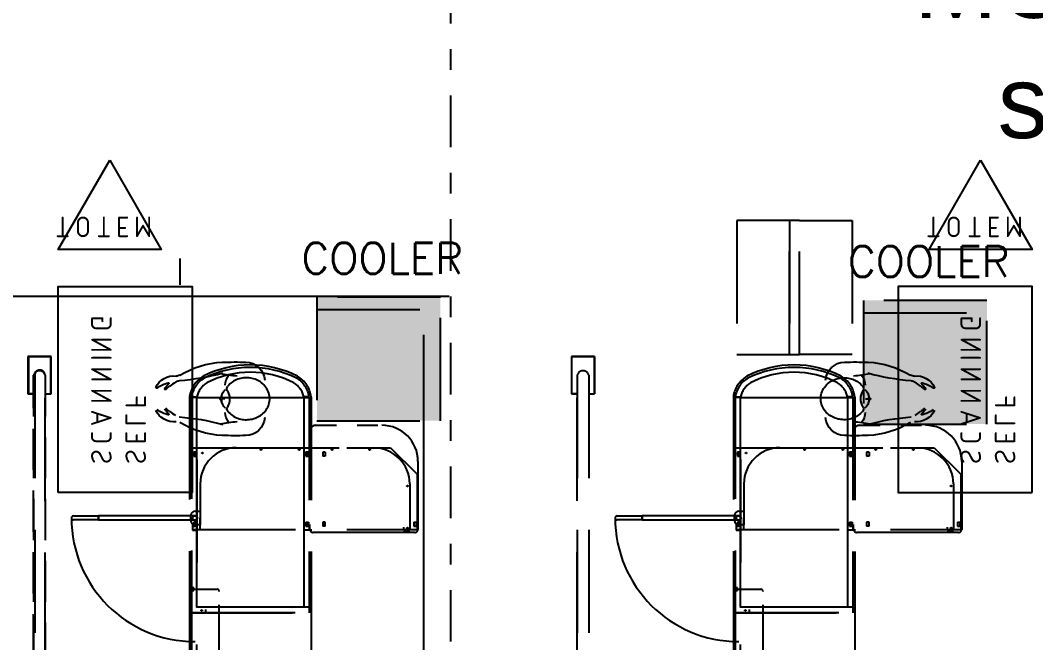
# Model space of a CAD drawing. Header units: millimetres. Extents: x 340 to 1003762, y 22 to 362022.
# Drawn here: x 402.061 to 406.991, y 45.548 to 48.568 of the extents above; entities that cross this region are included whole.
import ezdxf
from ezdxf.enums import TextEntityAlignment as Align
from ezdxf.xclip import XClip

# ---------------------------------------------------------------- set-up
doc = ezdxf.new("R2010")
doc.units = ezdxf.units.MM
doc.header["$XCLIPFRAME"] = 0
for name, pattern in [('LSBB_P_002 - PLANTA 1° NIVEL SALA DE VENTAS$0$000_ALTILLO PROPUESTA$0$HIDDEN', [0.375, 0.25, -0.125]), ('LSBB_P_002 - PLANTA 1° NIVEL SALA DE VENTAS$0$DASHDOT2', [0.5, 0.25, -0.125, 0, -0.125]), ('LSBB_P_002 - PLANTA 1° NIVEL SALA DE VENTAS$0$DASHED', [0.75, 0.5, -0.25]), ('LSBB_P_002 - PLANTA 1° NIVEL SALA DE VENTAS$0$HIDDEN2', [0.1875, 0.125, -0.0625])]:
    doc.linetypes.add(name, pattern=pattern)
for name, color, linetype in [('LSBB_P_002 - PLANTA 1° NIVEL SALA DE VENTAS$0$A-CHECKOUTS', 6, 'Continuous'), ('LSBB_P_002 - PLANTA 1° NIVEL SALA DE VENTAS$0$A-DEMOLICIONES', 30, 'LSBB_P_002 - PLANTA 1° NIVEL SALA DE VENTAS$0$DASHED'), ('LSBB_P_002 - PLANTA 1° NIVEL SALA DE VENTAS$0$A-Textos', 2, 'Continuous'), ('LSBB_P_002 - PLANTA 1° NIVEL SALA DE VENTAS$0$COTAS 125', 2, 'Continuous'), ('LSBB_P_002 - PLANTA 1° NIVEL SALA DE VENTAS$0$EJES', 8, 'LSBB_P_002 - PLANTA 1° NIVEL SALA DE VENTAS$0$DASHDOT2'), ('LSBB_P_002 - PLANTA 1° NIVEL SALA DE VENTAS$0$HATCH LIQUIDOS', 65, 'Continuous'), ('LSBB_P_002 - PLANTA 1° NIVEL SALA DE VENTAS$0$L-COTAS SV', 8, 'Continuous'), ('XREF', 7, 'Continuous')]:
    doc.layers.add(name, color=color, linetype=linetype)
doc.styles.add('LSBB_P_002 - PLANTA 1° NIVEL SALA DE VENTAS$0$1208_Planta Primer Nivel$0$1409_Plate_1$0$1404_Sala de Ventas$0$Estilo1', font='arial.ttf', dxfattribs={"height": 0.24})
doc.styles.add('LSBB_P_002 - PLANTA 1° NIVEL SALA DE VENTAS$0$ARQ', font='arial.ttf')
doc.styles.add('LSBB_P_002 - PLANTA 1° NIVEL SALA DE VENTAS$0$ROMANS', font='romans')
doc.styles.add('LSBB_P_002 - PLANTA 1° NIVEL SALA DE VENTAS$0$YUDICAD_ROMANS', font='romans.shx')
doc.dimstyles.new('LSBB_P_002 - PLANTA 1° NIVEL SALA DE VENTAS$0$DIMENSION-125', dxfattribs={"dimscale": 125, "dimtxt": 0.0015, "dimasz": 0.0015, "dimexe": 0.001, "dimexo": 0.0005, "dimgap": 0.0005, "dimtad": 1, "dimdec": 0, "dimlfac": 100, "dimzin": 0, "dimdsep": 46, "dimtxsty": 'LSBB_P_002 - PLANTA 1° NIVEL SALA DE VENTAS$0$ROMANS', "dimcen": 0.004, "dimclrd": 4, "dimclre": 8, "dimclrt": 3, "dimadec": 0, "dimazin": 0, "dimtfac": 1, "dimtdec": 0, "dimtix": 1, "dimtofl": 0, "dimtmove": 2, "dimatfit": 3, "dimfxl": 0, "dimtolj": 1, "dimtzin": 0, "dimarcsym": 0})

# ---------------------------------------------------------------- blocks, each defined once
blk = doc.blocks.new('*D528')
at = {"layer": 'LSBB_P_002 - PLANTA 1° NIVEL SALA DE VENTAS$0$COTAS 125', "color": 8, "linetype": 'Continuous', "lineweight": -2, "transparency": 16777216}
for p, q in [((817.1368, 262.0489, 0), (819.4321, 262.0489, 0)), ((817.3554, 257.2189, 0), (819.4321, 257.2189, 0))]:
    blk.add_line(p, q, dxfattribs=at)
at = {"layer": 'LSBB_P_002 - PLANTA 1° NIVEL SALA DE VENTAS$0$COTAS 125', "linetype": 'Continuous', "lineweight": -2, "transparency": 16777216}
blk.add_line((819.3071, 261.8614, 0), (819.3071, 257.4064, 0), dxfattribs=at)
at = {"layer": 'LSBB_P_002 - PLANTA 1° NIVEL SALA DE VENTAS$0$COTAS 125', "transparency": 16777216}
for points in [[(819.2759, 261.8614, 0), (819.3384, 261.8614, 0), (819.3071, 262.0489, 0)], [(819.2759, 257.4064, 0), (819.3384, 257.4064, 0), (819.3071, 257.2189, 0)]]:
    blk.add_solid(points, dxfattribs=at)
at = {"layer": 'LSBB_P_002 - PLANTA 1° NIVEL SALA DE VENTAS$0$COTAS 125', "color": 2, "transparency": 16777216, "insert": (819.1509, 259.6339, 0), "char_height": 0.1875, "attachment_point": 5, "rotation": 90, "style": 'LSBB_P_002 - PLANTA 1° NIVEL SALA DE VENTAS$0$ROMANS'}
blk.add_mtext('\\A1;483', dxfattribs=at)
blk = doc.blocks.new('LSBB_P_002 - PLANTA 1° NIVEL SALA DE VENTAS$0$self scanning (16.03.2016)')
at = {"layer": 'LSBB_P_002 - PLANTA 1° NIVEL SALA DE VENTAS$0$A-CHECKOUTS'}
for p, q in [((5824.42, 1258.98), (5822.84, 1258.99)), ((6135.57, 1258.98), (6137.14, 1258.99))]:
    blk.add_line(p, q, dxfattribs=at)
for points in [[(5743.59, 1304.45), (5743.59, 1204.45), (5808.59, 1204.45), (5808.59, 1304.45), (5743.59, 1304.45)], [(6216.39, 1304.45), (6216.39, 1204.45), (6151.39, 1204.45), (6151.39, 1304.45), (6216.39, 1304.45)], [(5825.83, 1264.97), (5825.91, 1265.07), (5826.42, 1265.64), (5826.97, 1266.16), (5827.54, 1266.64), (5828.15, 1267.08), (5828.78, 1267.47), (5829.42, 1267.82), (5830.09, 1268.13), (5830.76, 1268.39), (5831.45, 1268.61), (5832.14, 1268.79), (5832.85, 1268.93), (5833.55, 1269.03), (5834.26, 1269.09), (5834.97, 1269.1), (5835.68, 1269.08), (5836.39, 1269.02), (5837.09, 1268.91), (5837.79, 1268.77), (5838.49, 1268.58), (5839.17, 1268.35), (5839.84, 1268.09), (5840.5, 1267.77), (5841.15, 1267.42), (5841.77, 1267.02), (5842.37, 1266.58), (5842.95, 1266.09), (5843.49, 1265.56), (5844, 1264.99), (5844.46, 1264.38), (5844.88, 1263.73), (5845.25, 1263.05), (5845.57, 1262.34), (5845.83, 1261.6), (5846.02, 1260.84), (5846.16, 1260.06), (5846.22, 1259.28), (5846.22, 1258.49), (5846.14, 1257.7), (5846.01, 1256.93), (5845.8, 1256.17), (5845.54, 1255.43), (5845.22, 1254.72), (5844.84, 1254.04), (5844.41, 1253.4), (5843.94, 1252.79), (5843.43, 1252.23), (5842.88, 1251.7), (5842.3, 1251.22), (5841.7, 1250.78), (5841.07, 1250.39), (5840.42, 1250.04), (5839.76, 1249.73), (5839.09, 1249.47), (5838.4, 1249.25), (5837.7, 1249.07), (5837, 1248.93), (5836.3, 1248.83), (5835.59, 1248.78), (5834.88, 1248.76), (5834.17, 1248.78), (5833.46, 1248.85), (5832.76, 1248.95), (5832.06, 1249.1), (5831.36, 1249.28), (5830.68, 1249.51), (5830, 1249.78), (5829.34, 1250.09), (5828.7, 1250.45), (5828.08, 1250.84), (5827.48, 1251.29), (5826.9, 1251.77), (5826.36, 1252.3), (5825.85, 1252.87), (5825.77, 1252.97)], [(6134.16, 1264.97), (6134.07, 1265.07), (6133.56, 1265.64), (6133.02, 1266.16), (6132.44, 1266.64), (6131.83, 1267.08), (6131.2, 1267.47), (6130.56, 1267.82), (6129.9, 1268.13), (6129.22, 1268.39), (6128.53, 1268.61), (6127.84, 1268.79), (6127.14, 1268.93), (6126.43, 1269.03), (6125.72, 1269.09), (6125.01, 1269.1), (6124.3, 1269.08), (6123.59, 1269.02), (6122.89, 1268.91), (6122.19, 1268.77), (6121.5, 1268.58), (6120.81, 1268.35), (6120.14, 1268.09), (6119.48, 1267.77), (6118.83, 1267.42), (6118.21, 1267.02), (6117.61, 1266.58), (6117.04, 1266.09), (6116.49, 1265.56), (6115.99, 1264.99), (6115.52, 1264.38), (6115.1, 1263.73), (6114.73, 1263.05), (6114.41, 1262.34), (6114.15, 1261.6), (6113.96, 1260.84), (6113.83, 1260.06), (6113.76, 1259.28), (6113.77, 1258.49), (6113.84, 1257.7), (6113.98, 1256.93), (6114.18, 1256.17), (6114.44, 1255.43), (6114.77, 1254.72), (6115.14, 1254.04), (6115.57, 1253.4), (6116.04, 1252.79), (6116.55, 1252.23), (6117.1, 1251.7), (6117.68, 1251.22), (6118.28, 1250.78), (6118.91, 1250.39), (6119.56, 1250.04), (6120.22, 1249.73), (6120.9, 1249.47), (6121.58, 1249.25), (6122.28, 1249.07), (6122.98, 1248.93), (6123.68, 1248.83), (6124.39, 1248.78), (6125.1, 1248.76), (6125.81, 1248.78), (6126.52, 1248.85), (6127.23, 1248.95), (6127.93, 1249.1), (6128.62, 1249.28), (6129.3, 1249.51), (6129.98, 1249.78), (6130.64, 1250.09), (6131.28, 1250.45), (6131.9, 1250.84), (6132.51, 1251.29), (6133.08, 1251.77), (6133.62, 1252.3), (6134.13, 1252.87), (6134.21, 1252.97)], [(5823.24, 1258.38), (5823.22, 1258.38), (5823.15, 1258.39), (5823.07, 1258.4), (5822.98, 1258.42), (5822.89, 1258.44), (5822.78, 1258.47), (5822.67, 1258.5), (5822.54, 1258.54), (5822.41, 1258.6), (5822.28, 1258.67), (5822.17, 1258.76), (5822.09, 1258.87), (5822.06, 1258.99), (5822.09, 1259.11), (5822.17, 1259.21), (5822.28, 1259.3), (5822.41, 1259.38), (5822.55, 1259.43), (5822.67, 1259.47), (5822.79, 1259.51), (5822.89, 1259.53), (5822.99, 1259.55), (5823.08, 1259.57), (5823.15, 1259.58), (5823.23, 1259.59), (5823.24, 1259.59)], [(6136.74, 1258.38), (6136.76, 1258.38), (6136.83, 1258.39), (6136.91, 1258.4), (6137, 1258.42), (6137.09, 1258.44), (6137.2, 1258.47), (6137.31, 1258.5), (6137.44, 1258.54), (6137.57, 1258.6), (6137.7, 1258.67), (6137.81, 1258.76), (6137.9, 1258.87), (6137.92, 1258.99), (6137.89, 1259.11), (6137.81, 1259.21), (6137.7, 1259.3), (6137.57, 1259.38), (6137.44, 1259.43), (6137.31, 1259.47), (6137.19, 1259.51), (6137.09, 1259.53), (6136.99, 1259.55), (6136.91, 1259.57), (6136.83, 1259.58), (6136.76, 1259.59), (6136.74, 1259.59)]]:
    blk.add_lwpolyline(points, dxfattribs=at)
at = {"layer": 'LSBB_P_002 - PLANTA 1° NIVEL SALA DE VENTAS$0$A-CHECKOUTS', "elevation": 0}
for points in [[(5768.59, 1143.22), (5793.59, 1186.52), (5743.59, 1186.52)], [(6191.39, 1143.22), (6216.39, 1186.52), (6166.39, 1186.52)]]:
    blk.add_lwpolyline(points, close=True, dxfattribs=at)
at = {"layer": 'LSBB_P_002 - PLANTA 1° NIVEL SALA DE VENTAS$0$A-CHECKOUTS'}
for centre, radius, start, end in [((5825.56, 1232.25), 44.59, 93.0249, 121.0117), ((5829.54, 1083.14), 193.73, 88.4941, 91.8724), ((5834.38, 1267.32), 9.49, 4.2153, 88.4942), ((6125.6, 1267.32), 9.49, 91.5058, 175.7847), ((6130.44, 1083.14), 193.73, 88.1276, 91.5059), ((6134.42, 1232.25), 44.59, 58.9883, 86.9751), ((5799.6, 1260.66), 9.47, 83.1316, 155.6768), ((5792.46, 1387.14), 119.83, 274.732, 284.9621), ((5839.15, 1365.97), 96.38, 259.9205, 264.7611), ((5832.28, 1265.6), 7.6, 140.3906, 180.257), ((6120.83, 1365.97), 96.38, 275.2389, 280.0795), ((6127.7, 1265.6), 7.6, 359.743, 39.6094), ((6167.53, 1387.14), 119.83, 255.0379, 265.268), ((6160.38, 1260.66), 9.47, 24.3232, 96.8684), ((5799.46, 1254.44), 12.51, 101.5225, 128.6344), ((5801.77, 1260.52), 7.29, 128.7872, 152.3666), ((5803.09, 1256.56), 10.12, 121.9176, 136.2315), ((5797.02, 1266.42), 0.285, 308.7871, 100.2583), ((5780.64, 1292.6), 32.33, 301.917, 307.7188), ((5829.03, 1258.72), 6.36, 131.3062, 173.0681), ((5827.13, 1263.87), 1.7, 139.9558, 210.0802), ((5818.73, 1259), 8.01, 329.4063, 30.0797), ((6141.25, 1259), 8.01, 149.9203, 210.5937), ((6132.85, 1263.87), 1.7, 329.9198, 40.0442), ((6130.95, 1258.72), 6.36, 6.9319, 48.6938), ((6179.34, 1292.6), 32.33, 232.2812, 238.083), ((6156.89, 1256.56), 10.12, 43.7685, 58.0824), ((6162.96, 1266.42), 0.285, 79.7417, 231.2129), ((6158.21, 1260.52), 7.29, 27.6334, 51.2128), ((6160.52, 1254.44), 12.51, 51.3656, 78.4775), ((5829.03, 1259.2), 6.36, 186.4178, 228.1798), ((6130.95, 1259.2), 6.36, 311.8202, 353.5822), ((5791.39, 1253.41), 0.42, 52.9442, 180.9653), ((5799.6, 1257.31), 9.47, 204.3232, 276.8684), ((5799.46, 1263.52), 12.51, 231.3656, 258.4775), ((5795.55, 1254.23), 0.289, 35.5292, 215.5304), ((5801.77, 1257.45), 7.29, 207.6334, 231.2128), ((5803.09, 1261.4), 10.12, 223.7685, 238.0824), ((5780.64, 1225.36), 32.33, 52.2812, 58.083), ((5832.28, 1252.37), 7.6, 179.743, 219.6094), ((5827.09, 1254.06), 1.7, 149.4058, 219.5302), ((6127.7, 1252.37), 7.6, 320.3906, 0.257), ((6132.89, 1254.06), 1.7, 320.4698, 30.5942), ((6160.38, 1257.31), 9.47, 263.1316, 335.6768), ((6179.34, 1225.36), 32.33, 121.917, 127.7188), ((6156.89, 1261.4), 10.12, 301.9176, 316.2315), ((6158.21, 1257.45), 7.29, 308.7872, 332.3666), ((6160.52, 1263.52), 12.51, 281.5225, 308.6344), ((6164.44, 1254.23), 0.289, 324.4696, 144.4708), ((6168.59, 1253.41), 0.42, 359.0347, 127.0558), ((5797.02, 1251.54), 0.285, 259.7417, 51.2129), ((5802.32, 1253.17), 2.92, 229.6219, 270.4245), ((5801.09, 1245), 2.92, 58.9881, 96.8684), ((5792.46, 1130.83), 119.83, 75.0379, 85.268), ((5825.56, 1285.72), 44.59, 238.9883, 266.9751), ((5839.15, 1151.99), 96.38, 95.2389, 100.0795), ((5834.38, 1250.65), 9.49, 271.5058, 355.7847), ((6125.6, 1250.65), 9.49, 184.2153, 268.4942), ((6120.83, 1151.99), 96.38, 79.9205, 84.7611), ((6167.53, 1130.83), 119.83, 94.732, 104.9621), ((6134.42, 1285.72), 44.59, 273.0249, 301.0117), ((6158.89, 1245), 2.92, 83.1316, 121.0119), ((6157.66, 1253.17), 2.92, 269.5755, 310.3781), ((6162.96, 1251.54), 0.285, 128.7871, 280.2583), ((5829.54, 1434.82), 193.73, 268.1276, 271.5059), ((6130.44, 1434.82), 193.73, 268.4941, 271.8724)]:
    blk.add_arc(centre, radius, start, end, dxfattribs=at)
at = {"layer": 'LSBB_P_002 - PLANTA 1° NIVEL SALA DE VENTAS$0$A-CHECKOUTS', "char_height": 10, "width": 435.7686, "style": 'LSBB_P_002 - PLANTA 1° NIVEL SALA DE VENTAS$0$1208_Planta Primer Nivel$0$1409_Plate_1$0$1404_Sala de Ventas$0$Estilo1'}
for s, insert, attachment_point, rotation in [('{\\Fisocp3|c0;\\T1.35;SELF\\PSCANNING}', (5759.46, 1290.57), 7, 269.999), ('{\\Fisocp3|c0;\\T1.35;SELF\\PSCANNING}', (6181.58, 1290.57), 7, 269.999), ('{\\Fisocp3|c0;\\T1.35;TOTEM}', (5792.21, 1170.49), 9, 0.001), ('{\\Fisocp3|c0;\\T1.35;TOTEM}', (6215.01, 1170.49), 9, 0.001)]:
    blk.add_mtext(s, dxfattribs=dict(at, insert=insert, attachment_point=attachment_point, rotation=rotation))
blk = doc.blocks.new('LSBB_P_002 - PLANTA 1° NIVEL SALA DE VENTAS$0$DEMOL')
at = {"layer": 'LSBB_P_002 - PLANTA 1° NIVEL SALA DE VENTAS$0$A-DEMOLICIONES'}
for p, q in [((1020.8285, 262.4167), (1020.8285, 261.7667)), ((1021.0839, 262.4167), (1020.8285, 262.4167)), ((1021.0839, 261.7667), (1021.0839, 262.4167)), ((1021.1339, 262.4167), (1021.0839, 262.4167)), ((1021.0839, 262.4167), (1021.0839, 261.7667)), ((1021.1339, 261.7667), (1021.1339, 262.4167)), ((1021.1339, 261.7667), (1021.1339, 262.4167)), ((1021.1339, 262.4167), (1021.3893, 262.4167)), ((1021.3893, 262.4167), (1021.3893, 261.7667)), ((1019.3899, 262.0442), (1018.7899, 262.0442)), ((1018.7899, 262.0442), (1018.7899, 261.4442)), ((1019.3899, 261.4442), (1019.3899, 262.0442)), ((1022.0433, 262.0287), (1021.4433, 262.0287)), ((1021.4433, 262.0287), (1021.4433, 261.4287)), ((1022.0433, 261.4287), (1022.0433, 262.0287)), ((1018.7899, 261.9846), (1019.3899, 261.9846)), ((1021.4433, 261.9691), (1022.0433, 261.9691)), ((1017.3901, 261.7556), (1017.3901, 261.5756)), ((1017.5001, 261.7556), (1017.3901, 261.7556)), ((1017.3901, 261.7556), (1017.3901, 261.5756)), ((1017.5001, 261.7556), (1017.3901, 261.7556)), ((1017.5001, 261.5756), (1017.5001, 261.7556)), ((1017.5001, 261.5756), (1017.5001, 261.7556)), ((1020.0264, 261.7556), (1020.1377, 261.7556)), ((1020.0264, 261.7556), (1020.0264, 261.5748)), ((1020.0264, 261.7556), (1020.0264, 261.5748)), ((1020.1377, 261.7556), (1020.0264, 261.7556)), ((1020.1377, 261.7556), (1020.1377, 261.5748)), ((1020.1377, 261.5748), (1020.1377, 261.7556)), ((1020.8285, 261.7667), (1021.0839, 261.7667)), ((1021.0839, 261.7667), (1021.1339, 261.7667)), ((1021.3893, 261.7667), (1021.1339, 261.7667)), ((1017.4201, 261.6656), (1017.4201, 257.3056)), ((1017.4201, 261.6656), (1017.4201, 257.3056)), ((1017.4701, 257.3046), (1017.4701, 261.6656)), ((1017.4701, 257.3046), (1017.4701, 261.6656)), ((1020.0542, 257.3061), (1020.0542, 261.6652)), ((1020.0542, 261.6652), (1020.0542, 257.3061)), ((1020.1099, 261.6652), (1020.1099, 257.3061)), ((1020.1099, 261.6652), (1020.1099, 257.3061)), ((1017.3901, 261.5756), (1017.4201, 261.5756)), ((1017.3901, 261.5756), (1017.4201, 261.5756)), ((1017.4701, 261.5756), (1017.5001, 261.5756)), ((1017.4701, 261.5756), (1017.5001, 261.5756)), ((1018.1722, 261.5616), (1018.1722, 260.513)), ((1018.1817, 261.5651), (1018.1817, 259.993)), ((1018.1917, 261.5593), (1018.1817, 261.5593)), ((1018.1817, 261.557), (1018.1817, 261.5593)), ((1018.1917, 261.5593), (1018.1817, 261.5593)), ((1018.1917, 261.558), (1018.1817, 261.558)), ((1018.2077, 261.557), (1018.1817, 261.557)), ((1018.2077, 261.557), (1018.1817, 261.557)), ((1018.1822, 261.5603), (1018.2072, 261.5603)), ((1018.1917, 261.5593), (1018.1917, 261.5603)), ((1018.1917, 261.5593), (1018.1917, 261.558)), ((1018.7262, 261.557), (1018.7522, 261.557)), ((1018.7517, 261.5603), (1018.7267, 261.5603)), ((1018.7422, 261.5593), (1018.7422, 261.5603)), ((1018.7422, 261.5593), (1018.7522, 261.5593)), ((1018.7422, 261.5593), (1018.7522, 261.5593)), ((1018.7422, 261.5593), (1018.7422, 261.558)), ((1018.7522, 261.5593), (1018.7422, 261.5593)), ((1018.7522, 261.5593), (1018.7422, 261.5593)), ((1018.7422, 261.558), (1018.7522, 261.558)), ((1018.7522, 261.5593), (1018.7522, 260.513)), ((1018.7622, 261.5593), (1018.7622, 260.513)), ((1020.0264, 261.5748), (1020.0542, 261.5748)), ((1020.0542, 261.5748), (1020.0264, 261.5748)), ((1020.1099, 261.5748), (1020.1377, 261.5748)), ((1020.1099, 261.5748), (1020.1377, 261.5748)), ((1020.812, 261.5616), (1020.812, 260.513)), ((1020.8215, 261.5651), (1020.8215, 259.993)), ((1020.8315, 261.5593), (1020.8215, 261.5593)), ((1020.8215, 261.557), (1020.8215, 261.5593)), ((1020.8315, 261.5593), (1020.8215, 261.5593)), ((1020.8315, 261.558), (1020.8215, 261.558)), ((1020.8475, 261.557), (1020.8215, 261.557)), ((1020.8475, 261.557), (1020.8215, 261.557)), ((1020.822, 261.5603), (1020.847, 261.5603)), ((1020.8315, 261.5593), (1020.8315, 261.5603)), ((1020.8315, 261.5593), (1020.8315, 261.558)), ((1021.366, 261.557), (1021.392, 261.557)), ((1021.3915, 261.5603), (1021.3665, 261.5603)), ((1021.382, 261.5593), (1021.382, 261.5603)), ((1021.382, 261.5593), (1021.392, 261.5593)), ((1021.382, 261.5593), (1021.392, 261.5593)), ((1021.382, 261.5593), (1021.382, 261.558)), ((1021.392, 261.5593), (1021.382, 261.5593)), ((1021.392, 261.5593), (1021.382, 261.5593)), ((1021.382, 261.558), (1021.392, 261.558)), ((1021.392, 261.5593), (1021.392, 260.513)), ((1021.402, 261.5593), (1021.402, 260.513)), ((1018.7899, 261.4442), (1019.3899, 261.4442)), ((1021.4433, 261.4287), (1022.0433, 261.4287)), ((1018.1854, 261.3129), (1019.1481, 261.3134)), ((1018.3983, 261.3129), (1019.0659, 261.3129)), ((1019.1481, 261.3134), (1019.2764, 261.1851)), ((1020.8252, 261.3129), (1021.7879, 261.3134)), ((1021.0381, 261.3129), (1021.7057, 261.3129)), ((1021.7879, 261.3134), (1021.9162, 261.1851)), ((1018.1923, 261.2934), (1018.2043, 261.2934)), ((1018.1923, 261.2934), (1018.1923, 261.2734)), ((1018.1923, 261.2834), (1018.2043, 261.2834)), ((1018.1923, 261.2734), (1018.2043, 261.2734)), ((1018.1983, 261.2934), (1018.1983, 261.2734)), ((1018.2043, 261.2934), (1018.2043, 261.2734)), ((1018.2077, 261.2571), (1018.2077, 260.5392)), ((1018.7262, 261.2571), (1018.7262, 260.5392)), ((1018.7369, 261.2934), (1018.7489, 261.2934)), ((1018.7369, 261.2934), (1018.7369, 261.2734)), ((1018.7369, 261.2734), (1018.7489, 261.2734)), ((1018.7489, 261.2934), (1018.7489, 261.2734)), ((1018.8309, 261.2929), (1018.8189, 261.2929)), ((1018.8189, 261.2929), (1018.8189, 261.2729)), ((1018.8309, 261.2729), (1018.8189, 261.2729)), ((1018.8309, 261.2929), (1018.8309, 261.2729)), ((1019.2809, 261.2474), (1019.2809, 260.9174)), ((1020.8321, 261.2934), (1020.8441, 261.2934)), ((1020.8321, 261.2934), (1020.8321, 261.2734)), ((1020.8321, 261.2834), (1020.8441, 261.2834)), ((1020.8321, 261.2734), (1020.8441, 261.2734)), ((1020.8381, 261.2934), (1020.8381, 261.2734)), ((1020.8441, 261.2934), (1020.8441, 261.2734)), ((1020.8475, 261.2571), (1020.8475, 260.5392)), ((1021.366, 261.2571), (1021.366, 260.5392)), ((1021.3767, 261.2934), (1021.3887, 261.2934)), ((1021.3767, 261.2934), (1021.3767, 261.2734)), ((1021.3767, 261.2734), (1021.3887, 261.2734)), ((1021.3887, 261.2934), (1021.3887, 261.2734)), ((1021.4707, 261.2929), (1021.4587, 261.2929)), ((1021.4587, 261.2929), (1021.4587, 261.2729)), ((1021.4707, 261.2729), (1021.4587, 261.2729)), ((1021.4707, 261.2929), (1021.4707, 261.2729)), ((1021.9207, 261.2474), (1021.9207, 260.9174)), ((1019.2764, 261.1851), (1019.2764, 260.9124)), ((1021.9162, 261.1851), (1021.9162, 260.9124)), ((1019.2409, 261.1379), (1019.2409, 260.9129)), ((1021.8807, 261.1379), (1021.8807, 260.9129)), ((1018.1923, 260.9529), (1018.1923, 260.9329)), ((1018.2043, 260.9529), (1018.1923, 260.9529)), ((1018.2043, 260.9529), (1018.2043, 260.9329)), ((1018.7369, 260.9329), (1018.7369, 260.9529)), ((1018.7369, 260.9529), (1018.7489, 260.9529)), ((1018.7489, 260.9529), (1018.7489, 260.9329)), ((1018.8189, 260.9529), (1018.8189, 260.9329)), ((1018.8309, 260.9529), (1018.8189, 260.9529)), ((1018.8309, 260.9329), (1018.8309, 260.9529)), ((1019.2599, 260.9529), (1019.2599, 260.9329)), ((1019.2599, 260.9529), (1019.2719, 260.9529)), ((1019.2719, 260.9529), (1019.2719, 260.9329)), ((1020.8321, 260.9529), (1020.8321, 260.9329)), ((1020.8441, 260.9529), (1020.8321, 260.9529)), ((1020.8441, 260.9529), (1020.8441, 260.9329)), ((1021.3767, 260.9329), (1021.3767, 260.9529)), ((1021.3767, 260.9529), (1021.3887, 260.9529)), ((1021.3887, 260.9529), (1021.3887, 260.9329)), ((1021.4587, 260.9529), (1021.4587, 260.9329)), ((1021.4707, 260.9529), (1021.4587, 260.9529)), ((1021.4707, 260.9329), (1021.4707, 260.9529)), ((1021.8997, 260.9529), (1021.8997, 260.9329)), ((1021.8997, 260.9529), (1021.9117, 260.9529)), ((1021.9117, 260.9529), (1021.9117, 260.9329)), ((1018.1969, 260.9329), (1018.1854, 260.9329)), ((1018.1969, 260.9319), (1018.1854, 260.9319)), ((1018.1854, 260.9141), (1018.2091, 260.9141)), ((1018.1854, 260.9129), (1018.2114, 260.9129)), ((1018.1859, 260.9406), (1018.2114, 260.9406)), ((1018.1859, 260.9406), (1018.1859, 260.9141)), ((1018.1859, 260.9176), (1019.2809, 260.9171)), ((1018.2043, 260.9329), (1018.1923, 260.9329)), ((1018.2091, 260.9129), (1018.2091, 260.9141)), ((1018.7546, 260.9406), (1018.7299, 260.9406)), ((1018.7309, 260.9129), (1018.7309, 260.9141)), ((1018.7546, 260.9141), (1018.7309, 260.9141)), ((1018.7559, 260.9129), (1018.7309, 260.9129)), ((1018.7369, 260.9329), (1018.7489, 260.9329)), ((1018.7546, 260.9406), (1018.7546, 260.9141)), ((1018.7546, 260.9141), (1018.7546, 260.9391)), ((1018.7659, 260.9129), (1018.7559, 260.9129)), ((1019.2659, 260.9024), (1018.7709, 260.9024)), ((1018.8309, 260.9329), (1018.8189, 260.9329)), ((1019.2109, 260.9279), (1019.2109, 260.9129)), ((1019.2109, 260.9129), (1019.2409, 260.9129)), ((1019.2599, 260.9329), (1019.2719, 260.9329)), ((1020.8367, 260.9329), (1020.8252, 260.9329)), ((1020.8367, 260.9319), (1020.8252, 260.9319)), ((1020.8252, 260.9141), (1020.8489, 260.9141)), ((1020.8252, 260.9129), (1020.8512, 260.9129)), ((1020.8257, 260.9406), (1020.8512, 260.9406)), ((1020.8257, 260.9406), (1020.8257, 260.9141)), ((1020.8257, 260.9176), (1021.9207, 260.9171)), ((1020.8441, 260.9329), (1020.8321, 260.9329)), ((1020.8489, 260.9129), (1020.8489, 260.9141)), ((1021.3944, 260.9406), (1021.3697, 260.9406)), ((1021.3707, 260.9129), (1021.3707, 260.9141)), ((1021.3944, 260.9141), (1021.3707, 260.9141)), ((1021.3957, 260.9129), (1021.3707, 260.9129)), ((1021.3767, 260.9329), (1021.3887, 260.9329)), ((1021.3944, 260.9406), (1021.3944, 260.9141)), ((1021.3944, 260.9141), (1021.3944, 260.9391)), ((1021.4057, 260.9129), (1021.3957, 260.9129)), ((1021.9057, 260.9024), (1021.4107, 260.9024)), ((1021.4707, 260.9329), (1021.4587, 260.9329)), ((1021.8507, 260.9279), (1021.8507, 260.9129)), ((1021.8507, 260.9129), (1021.8807, 260.9129)), ((1021.8997, 260.9329), (1021.9117, 260.9329)), ((1018.1817, 260.633), (1018.1817, 260.6215)), ((1018.1932, 260.633), (1018.1817, 260.633)), ((1018.1932, 260.632), (1018.1817, 260.632)), ((1018.1817, 260.6215), (1018.1932, 260.6215)), ((1018.1913, 260.6265), (1018.3063, 260.6265)), ((1018.1932, 260.6215), (1018.1932, 260.633)), ((1018.1932, 260.6215), (1018.1932, 260.633)), ((1018.3163, 260.0507), (1018.3163, 260.6165)), ((1020.8215, 260.633), (1020.8215, 260.6215)), ((1020.833, 260.633), (1020.8215, 260.633)), ((1020.833, 260.632), (1020.8215, 260.632)), ((1020.8215, 260.6215), (1020.833, 260.6215)), ((1020.8311, 260.6265), (1020.9461, 260.6265)), ((1020.833, 260.6215), (1020.833, 260.633)), ((1020.833, 260.6215), (1020.833, 260.633)), ((1020.9561, 260.0507), (1020.9561, 260.6165)), ((1018.7509, 260.5392), (1018.1721, 260.5392)), ((1018.1722, 260.513), (1018.7622, 260.513)), ((1018.1844, 260.5142), (1018.7522, 260.5142)), ((1018.2077, 259.1088), (1018.2077, 260.5392)), ((1018.2496, 260.513), (1018.2196, 260.513)), ((1018.2496, 260.528), (1018.2496, 260.513)), ((1021.3907, 260.5392), (1020.8119, 260.5392)), ((1020.812, 260.513), (1021.402, 260.513)), ((1020.8242, 260.5142), (1021.392, 260.5142)), ((1020.8475, 259.1088), (1020.8475, 260.5392)), ((1020.8894, 260.513), (1020.8594, 260.513)), ((1020.8894, 260.528), (1020.8894, 260.513)), ((1018.1817, 260.4665), (1018.1817, 259.8795)), ((1020.8215, 260.4665), (1020.8215, 259.8795))]:
    blk.add_line(p, q, dxfattribs=at)
at = {"layer": 'LSBB_P_002 - PLANTA 1° NIVEL SALA DE VENTAS$0$A-DEMOLICIONES', "linetype": 'LSBB_P_002 - PLANTA 1° NIVEL SALA DE VENTAS$0$000_ALTILLO PROPUESTA$0$HIDDEN', "ltscale": 0.8}
for p, q in [((1017.3866, 261.7556), (1017.4979, 261.7556)), ((1017.3866, 261.7556), (1017.3866, 261.5748)), ((1017.3866, 261.7556), (1017.3866, 261.5748)), ((1017.4979, 261.7556), (1017.3866, 261.7556)), ((1017.4979, 261.7556), (1017.4979, 261.5748)), ((1017.4979, 261.5748), (1017.4979, 261.7556)), ((1017.4144, 257.3061), (1017.4144, 261.6652)), ((1017.4144, 261.6652), (1017.4144, 257.3061)), ((1017.4701, 261.6652), (1017.4701, 257.3061)), ((1017.4701, 261.6652), (1017.4701, 257.3061)), ((1017.3866, 261.5748), (1017.4144, 261.5748)), ((1017.4144, 261.5748), (1017.3866, 261.5748)), ((1017.4701, 261.5748), (1017.4979, 261.5748)), ((1017.4701, 261.5748), (1017.4979, 261.5748))]:
    blk.add_line(p, q, dxfattribs=at)
at = {"layer": 'LSBB_P_002 - PLANTA 1° NIVEL SALA DE VENTAS$0$A-DEMOLICIONES', "linetype": 'Continuous'}
for p, q in [((1018.2077, 261.557), (1018.7262, 261.557)), ((1020.8475, 261.557), (1021.366, 261.557)), ((1018.2233, 261.1384), (1018.2233, 261.0059)), ((1020.8631, 261.1384), (1020.8631, 261.0059)), ((1018.1983, 261.0059), (1018.2233, 261.0059)), ((1018.1983, 261.0059), (1018.1983, 261.0059)), ((1018.2233, 261.0059), (1018.2233, 260.9399)), ((1020.8381, 261.0059), (1020.8631, 261.0059)), ((1020.8381, 261.0059), (1020.8381, 261.0059)), ((1020.8631, 261.0059), (1020.8631, 260.9399)), ((1017.6078, 260.9824), (1017.7299, 260.9824)), ((1017.7299, 260.9634), (1017.6078, 260.9634)), ((1017.7299, 260.9619), (1017.7299, 260.9839)), ((1018.1983, 260.9839), (1017.7299, 260.9839)), ((1017.7299, 260.9824), (1017.7299, 260.9634)), ((1018.1983, 260.9619), (1017.7299, 260.9619)), ((1018.1783, 260.9599), (1018.1783, 260.9859)), ((1018.2233, 260.9175), (1018.2233, 260.9729)), ((1020.2476, 260.9824), (1020.3697, 260.9824)), ((1020.3697, 260.9634), (1020.2476, 260.9634)), ((1020.3697, 260.9619), (1020.3697, 260.9839)), ((1020.8381, 260.9839), (1020.3697, 260.9839)), ((1020.3697, 260.9824), (1020.3697, 260.9634)), ((1020.8381, 260.9619), (1020.3697, 260.9619)), ((1020.8181, 260.9599), (1020.8181, 260.9859)), ((1020.8631, 260.9175), (1020.8631, 260.9729)), ((1018.2233, 260.9399), (1018.1983, 260.9399)), ((1020.8631, 260.9399), (1020.8381, 260.9399)), ((1018.1722, 260.513), (1018.1722, 259.993)), ((1018.7622, 260.513), (1018.7622, 259.993)), ((1020.812, 260.513), (1020.812, 259.993)), ((1021.402, 260.513), (1021.402, 259.993))]:
    blk.add_line(p, q, dxfattribs=at)
at = {"layer": 'LSBB_P_002 - PLANTA 1° NIVEL SALA DE VENTAS$0$A-DEMOLICIONES', "ltscale": 0.1}
for p, q in [((1018.7859, 261.4224), (1019.1059, 261.4224)), ((1021.4257, 261.4224), (1021.7457, 261.4224))]:
    blk.add_line(p, q, dxfattribs=at)
at = {"layer": 'LSBB_P_002 - PLANTA 1° NIVEL SALA DE VENTAS$0$A-DEMOLICIONES', "linetype": 'Continuous'}
for points in [[(1018.2077, 261.557), (1018.7262, 261.557), (1018.7262, 260.5392), (1018.2077, 260.5392)], [(1018.2077, 261.557), (1018.7262, 261.557), (1018.7262, 260.5392), (1018.2077, 260.5392)], [(1020.8475, 261.557), (1021.366, 261.557), (1021.366, 260.5392), (1020.8475, 260.5392)], [(1020.8475, 261.557), (1021.366, 261.557), (1021.366, 260.5392), (1020.8475, 260.5392)]]:
    blk.add_lwpolyline(points, close=True, dxfattribs=at)
at = {"layer": 'LSBB_P_002 - PLANTA 1° NIVEL SALA DE VENTAS$0$A-DEMOLICIONES'}
for centre, radius in [((1018.5183, 261.3044), 0.0025), ((1018.7039, 261.3044), 0.0025), ((1018.8639, 261.3039), 0.0025), ((1019.0459, 261.3039), 0.0025), ((1021.1581, 261.3044), 0.0025), ((1021.3437, 261.3044), 0.0025), ((1021.5037, 261.3039), 0.0025), ((1021.6857, 261.3039), 0.0025), ((1018.1983, 261.2834), 0.0055), ((1018.2343, 261.2879), 0.0025), ((1018.7434, 261.2834), 0.0055), ((1020.8381, 261.2834), 0.0055), ((1020.8741, 261.2879), 0.0025), ((1021.3832, 261.2834), 0.0055), ((1019.2299, 261.1279), 0.0025), ((1021.8697, 261.1279), 0.0025), ((1018.1983, 260.9429), 0.0055), ((1018.7434, 260.9429), 0.0055), ((1019.2299, 260.9239), 0.0025), ((1020.8381, 260.9429), 0.0055), ((1021.3832, 260.9429), 0.0055), ((1021.8697, 260.9239), 0.0025), ((1018.2306, 260.524), 0.0025), ((1020.8704, 260.524), 0.0025)]:
    blk.add_circle(centre, radius, dxfattribs=at)
at = {"layer": 'LSBB_P_002 - PLANTA 1° NIVEL SALA DE VENTAS$0$A-DEMOLICIONES', "linetype": 'Continuous'}
for centre in [(1018.1983, 260.9729), (1020.8381, 260.9729)]:
    blk.add_circle(centre, 0.011, dxfattribs=at)
at = {"layer": 'LSBB_P_002 - PLANTA 1° NIVEL SALA DE VENTAS$0$A-DEMOLICIONES'}
for centre, radius, start, end in [((1017.4451, 261.6656), 0.025, 0, 180), ((1017.4451, 261.6656), 0.025, 0, 180), ((1018.4669, 261.2156), 0.5, 62.7897, 117.2103), ((1018.4669, 261.1985), 0.5053, 63.7309, 116.2691), ((1021.1067, 261.2156), 0.5, 62.7897, 117.2103), ((1021.1067, 261.1985), 0.5053, 63.7309, 116.2691), ((1018.3051, 261.5441), 0.134, 119.9014, 172.4982), ((1018.3051, 261.5441), 0.124, 119.9014, 172.4982), ((1018.4669, 261.2252), 0.4548, 62.2799, 117.7201), ((1018.6287, 261.5441), 0.124, 7.5018, 60.0986), ((1018.6278, 261.5431), 0.1353, 6.864, 59.9691), ((1020.0821, 261.6589), 0.0285, 12.8733, 167.1267), ((1020.9449, 261.5441), 0.134, 119.9014, 172.4982), ((1020.9449, 261.5441), 0.124, 119.9014, 172.4982), ((1021.1067, 261.2252), 0.4548, 62.2799, 117.7201), ((1021.2685, 261.5441), 0.124, 7.5018, 60.0986), ((1021.2676, 261.5431), 0.1353, 6.864, 59.9691), ((1018.3098, 261.538), 0.105, 121.2006, 167.7514), ((1018.6241, 261.538), 0.105, 12.2486, 58.7994), ((1020.9496, 261.538), 0.105, 121.2006, 167.7514), ((1021.2639, 261.538), 0.105, 12.2486, 58.7994), ((1019.1059, 261.2474), 0.175, 0, 90), ((1021.7457, 261.2474), 0.175, 0, 90), ((1018.3983, 261.1384), 0.175, 90, 180), ((1019.0659, 261.1379), 0.175, 0, 90), ((1021.0381, 261.1384), 0.175, 90, 180), ((1021.7057, 261.1379), 0.175, 0, 90), ((1018.7709, 260.9174), 0.015, 180, 270), ((1019.2659, 260.9174), 0.015, 270, 0), ((1021.4107, 260.9174), 0.015, 180, 270), ((1021.9057, 260.9174), 0.015, 270, 0), ((1018.3063, 260.6165), 0.01, 0, 90), ((1020.9461, 260.6165), 0.01, 0, 90)]:
    blk.add_arc(centre, radius, start, end, dxfattribs=at)
at = {"layer": 'LSBB_P_002 - PLANTA 1° NIVEL SALA DE VENTAS$0$A-DEMOLICIONES', "linetype": 'LSBB_P_002 - PLANTA 1° NIVEL SALA DE VENTAS$0$000_ALTILLO PROPUESTA$0$HIDDEN', "ltscale": 0.8}
blk.add_arc((1017.4423, 261.6589), 0.0285, 12.8733, 167.1267, dxfattribs=at)
at = {"layer": 'LSBB_P_002 - PLANTA 1° NIVEL SALA DE VENTAS$0$A-DEMOLICIONES', "ltscale": 0.1}
for centre in [(1018.7859, 261.3924), (1021.4257, 261.3924)]:
    blk.add_arc(centre, 0.03, 90, 180, dxfattribs=at)
at = {"layer": 'LSBB_P_002 - PLANTA 1° NIVEL SALA DE VENTAS$0$A-DEMOLICIONES', "linetype": 'Continuous'}
for centre, radius, start, end in [((1018.1983, 260.9859), 0.02, 90, 180), ((1020.8381, 260.9859), 0.02, 90, 180), ((1017.6078, 260.9729), 0.0095, 90, 270), ((1018.1983, 260.9729), 0.6, 180, 269.9878), ((1018.1983, 260.9599), 0.02, 180, 270), ((1020.2476, 260.9729), 0.0095, 90, 270), ((1020.8381, 260.9729), 0.6, 180, 269.9878), ((1020.8381, 260.9599), 0.02, 180, 270)]:
    blk.add_arc(centre, radius, start, end, dxfattribs=at)
at = {"layer": 'LSBB_P_002 - PLANTA 1° NIVEL SALA DE VENTAS$0$A-DEMOLICIONES', "style": 'LSBB_P_002 - PLANTA 1° NIVEL SALA DE VENTAS$0$YUDICAD_ROMANS'}
for p in [(1019.1072, 262.158), (1021.7606, 262.1425)]:
    blk.add_text('COOLER', height=0.15, dxfattribs=at).set_placement(p, align=Align.CENTER)
blk = doc.blocks.new('LSBB_P_002 - PLANTA 1° NIVEL SALA DE VENTAS', base_point=(223.5696, 14.2202))
at = {"layer": 'LSBB_P_002 - PLANTA 1° NIVEL SALA DE VENTAS$0$HATCH LIQUIDOS'}
for points in [[(819.3899, 261.4442), (819.3899, 262.0442), (818.7899, 262.0442), (818.7899, 261.4442)], [(822.0433, 261.4287), (822.0433, 262.0287), (821.4433, 262.0287), (821.4433, 261.4287)]]:
    blk.add_hatch(color=256, dxfattribs=at).paths.add_polyline_path(points)
at = {"layer": 'LSBB_P_002 - PLANTA 1° NIVEL SALA DE VENTAS$0$EJES'}
blk.add_line((819.4395, 327.8225), (819.4395, 242.5191), dxfattribs=at)
at = {"layer": 'LSBB_P_002 - PLANTA 1° NIVEL SALA DE VENTAS$0$L-COTAS SV', "color": 8, "linetype": 'LSBB_P_002 - PLANTA 1° NIVEL SALA DE VENTAS$0$HIDDEN2'}
for p in [(818.1258, 262.1064, 0), (818.1258, 262.1049, 0)]:
    blk.add_line(p, (818.1258, 262.2764, 0), dxfattribs=at)
at = {"layer": 'LSBB_P_002 - PLANTA 1° NIVEL SALA DE VENTAS$0$A-CHECKOUTS', "xscale": -0.01, "yscale": 0.01, "zscale": 0.01, "rotation": 180}
blk.add_blockref('LSBB_P_002 - PLANTA 1° NIVEL SALA DE VENTAS$0$self scanning (16.03.2016)', (760.0986, 274.1407), dxfattribs=at)
at = {"layer": 'LSBB_P_002 - PLANTA 1° NIVEL SALA DE VENTAS$0$A-DEMOLICIONES'}
blk.add_blockref('LSBB_P_002 - PLANTA 1° NIVEL SALA DE VENTAS$0$DEMOL', (-200, 0), dxfattribs=at)
at = {"layer": 'LSBB_P_002 - PLANTA 1° NIVEL SALA DE VENTAS$0$A-Textos', "insert": (824.2015, 263.75), "char_height": 0.35, "width": 5.9483, "attachment_point": 2, "style": 'LSBB_P_002 - PLANTA 1° NIVEL SALA DE VENTAS$0$ARQ'}
blk.add_mtext('MUEBLES ANTECAJA \\P{\\fArial|b0|i0|c238|p34;sup:} 17,5{\\fArial|b0|i0|c238|p34; mt2} 0,4{\\fArial|b0|i0|c238|p34;%}', dxfattribs=at)
at = {"layer": 'LSBB_P_002 - PLANTA 1° NIVEL SALA DE VENTAS$0$COTAS 125', "color": 2}
dim = blk.add_linear_dim(base=(819.3071, 257.2189, 0), p1=(817.0743, 262.0489, 0), p2=(817.2929, 257.2189, 0), angle=90, dimstyle='LSBB_P_002 - PLANTA 1° NIVEL SALA DE VENTAS$0$DIMENSION-125', override={"dimclrd": 256, "dimclrt": 2, "dimfxl": 0.005}, dxfattribs=at)
dim.commit()
dim.dimension.update_dxf_attribs({"geometry": '*D528', "text_midpoint": (819.1509, 259.6339, 0)})

msp = doc.modelspace()

# ---------------------------------------------------------------- block references
at = {"layer": 'XREF'}
ref = msp.add_blockref('LSBB_P_002 - PLANTA 1° NIVEL SALA DE VENTAS', (-191.719, -200.5998), dxfattribs=at)
XClip(ref).set_block_clipping_path([(755.454857474, 236.6800249606), (887.3150098981, 333.6713636781)])

doc.saveas('drawing.dxf')
